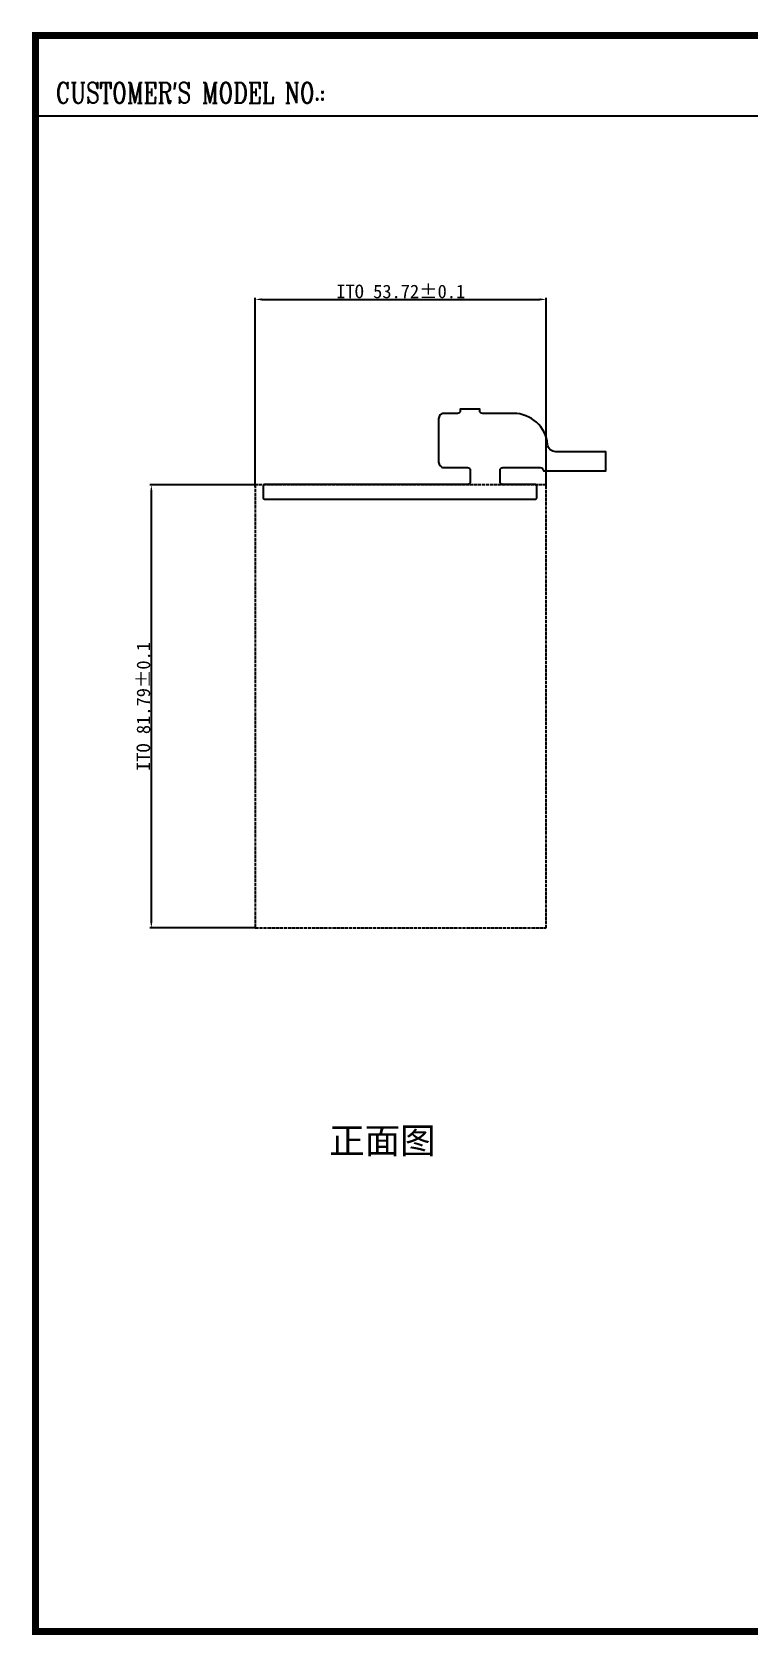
# Model space of a CAD drawing. Header units: millimetres. Extents: x 167 to 548, y -50 to 246.
# Drawn here: x 166.9 to 299.2, y -49.9 to 246.1 of the extents above; entities that cross this region are included whole.
import ezdxf

# ---------------------------------------------------------------- set-up
doc = ezdxf.new("R2010")
doc.units = ezdxf.units.MM
doc.linetypes.add('ACAD_ISO02W100', pattern=[15, 12, -3])
for name, color, linetype in [('DIM', 4, 'Continuous'), ('FPC外形', 3, 'Continuous'), ('ITO glasss', 7, 'Continuous')]:
    doc.layers.add(name, color=color, linetype=linetype)
doc.styles.add('style10', font='romanc.shx')
doc.dimstyles.new('ISO-25$0', dxfattribs={"dimtxt": 2.5, "dimasz": 1.2, "dimexe": 0.3, "dimexo": 0.1, "dimgap": 0.2, "dimtad": 1, "dimzin": 1, "dimdsep": 46, "dimtxsty": 'Standard', "dimcen": 0.5, "dimadec": 0, "dimazin": 0, "dimtp": 1.2, "dimtm": 1.2, "dimtfac": 1, "dimtmove": 0, "dimatfit": 3, "dimfxl": 0, "dimtolj": 1, "dimarcsym": 0})

# ---------------------------------------------------------------- blocks, each defined once
blk = doc.blocks.new('*D4')
at = {"layer": 'DEFPOINTS', "color": 0}
for p in [(261.8, 196.69), (208.08, 162.01), (261.8, 162.01)]:
    blk.add_point(p, dxfattribs=at)
at = {"layer": 'DIM', "color": 0, "lineweight": -2}
for p, q in [((208.08, 162.11), (208.08, 196.99)), ((209.28, 196.69), (260.6, 196.69)), ((261.8, 162.11), (261.8, 196.99))]:
    blk.add_line(p, q, dxfattribs=at)
at = {"layer": 'DIM', "color": 0}
for points in [[(209.28, 196.89), (209.28, 196.49), (208.08, 196.69)], [(260.6, 196.89), (260.6, 196.49), (261.8, 196.69)]]:
    blk.add_solid(points, dxfattribs=at)
at = {"layer": 'DIM', "color": 0, "insert": (234.94, 198.14), "char_height": 2.5, "attachment_point": 5}
blk.add_mtext('\\A1;ITO 53.72%%P0.1', dxfattribs=at)
blk = doc.blocks.new('*D5')
at = {"layer": 'DEFPOINTS', "color": 0}
for p in [(208.08, 162.42), (188.88, 80.62), (208.08, 80.62)]:
    blk.add_point(p, dxfattribs=at)
at = {"layer": 'DIM', "color": 0, "lineweight": -2}
for p, q in [((207.98, 162.42), (188.58, 162.42)), ((188.88, 161.22), (188.88, 81.82)), ((207.98, 80.62), (188.58, 80.62))]:
    blk.add_line(p, q, dxfattribs=at)
at = {"layer": 'DIM', "color": 0}
for points in [[(188.68, 161.22), (189.08, 161.22), (188.88, 162.42)], [(188.68, 81.82), (189.08, 81.82), (188.88, 80.62)]]:
    blk.add_solid(points, dxfattribs=at)
at = {"layer": 'DIM', "color": 0, "insert": (187.43, 121.52), "char_height": 2.5, "attachment_point": 5, "rotation": 90}
blk.add_mtext('\\A1;ITO 81.79%%p0.1', dxfattribs=at)

msp = doc.modelspace()

# ---------------------------------------------------------------- linework, layer by layer
for p, q in [((166.949, 230.589), (546.479, 230.589)), ((167.505, -49.28), (547.035, -49.28))]:
    msp.add_line(p, q)
at = {"ltscale": 0.5}
msp.add_line((547.035, -49.28), (167.505, -49.28), dxfattribs=at)
at = {"const_width": 1.3}
msp.add_lwpolyline([(167.505, 245.407), (547.035, 245.407), (547.035, -49.28), (167.505, -49.28)], close=True, dxfattribs=at)
at = {"layer": 'FPC外形'}
msp.add_lwpolyline([(262.069, 169.9, 0.384443), (255.741, 175.648), (250.037, 175.648, -0.4142136), (249.537, 176.148), (249.537, 176.448), (245.937, 176.448), (245.937, 176.148, -0.4142136), (245.437, 175.648), (242.937, 175.648, 0.4142136), (241.937, 174.648), (241.937, 166.635, 0.4142136), (242.937, 165.635), (247.278, 165.635, -0.4142136), (247.778, 165.135), (247.778, 163.025, -0.4142136), (247.278, 162.525), (209.841, 162.525, 0.4142136), (209.541, 162.225), (209.541, 160.005, 0.4142136), (209.721, 159.825), (259.861, 159.825, 0.4142136), (260.041, 160.005), (260.041, 162.225, 0.4142136), (259.741, 162.525), (253.788, 162.525, -0.4142136), (253.288, 163.025), (253.288, 165.135, -0.4142136), (253.788, 165.635), (260.716, 165.635, -0.4142136), (261.303, 165.048), (272.836, 165.048), (272.836, 168.548), (263.562, 168.548, -0.3853961)], format="xyb", close=True, dxfattribs=at)
at = {"layer": 'ITO glasss', "linetype": 'ACAD_ISO02W100', "ltscale": 0.05}
msp.add_lwpolyline([(261.796, 80.624), (261.796, 162.418), (208.076, 162.418), (208.076, 80.624), (261.796, 80.624)], close=True, dxfattribs=at)

# ---------------------------------------------------------------- texts
at = {"style": 'style10', "width": 0.75}
msp.add_text("CUSTOMER'S MODEL NO.:", height=3.8402, dxfattribs=at).set_placement((171.27, 232.918))
at = {"layer": 'DIM', "insert": (221.739, 43.746), "char_height": 4.8, "width": 33.85542, "attachment_point": 1}
msp.add_mtext('{\\fSimSun|b0|i0|c134|p54;正面图}', dxfattribs=at)

# ---------------------------------------------------------------- dimensions: what is measured, and where the dimension line sits
at = {"layer": 'DIM'}
dim = msp.add_linear_dim(base=(261.796, 196.693), p1=(208.076, 162.008), p2=(261.796, 162.008), text='ITO <>%%P0.1', dimstyle='ISO-25$0', dxfattribs=at)
dim.commit()
dim.dimension.update_dxf_attribs({"geometry": '*D4', "text_midpoint": (234.936, 198.143)})
dim = msp.add_linear_dim(base=(188.879, 80.624), p1=(208.076, 162.418), p2=(208.076, 80.624), angle=90, text='ITO <>%%p0.1', dimstyle='ISO-25$0', dxfattribs=at)
dim.commit()
dim.dimension.update_dxf_attribs({"geometry": '*D5', "text_midpoint": (187.429, 121.521)})

doc.saveas('drawing.dxf')
